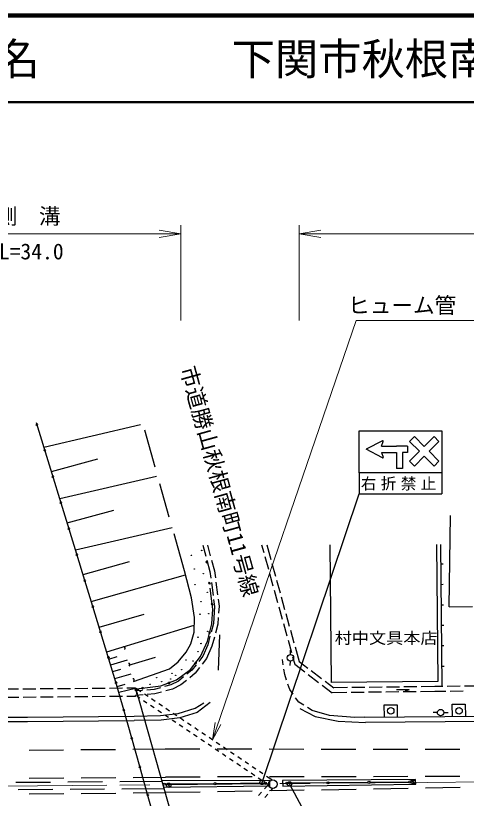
# Model space of a CAD drawing. Units: millimetres at full size, sheet at 1:1000; details may follow other scales. Extents: x 40000 to 680000, y 20000 to 380000.
# Drawn here: x 380084 to 432130, y 289639 to 380000 of the extents above; entities that cross this region are included whole.
import ezdxf
from ezdxf.enums import TextEntityAlignment as Align

# ---------------------------------------------------------------- set-up
doc = ezdxf.new("R2010")
doc.units = ezdxf.units.MM
doc.header["$LTSCALE"] = 1000
doc.linetypes.add('CHAIN', pattern=[18.5, 12, -1.5, 3.5, -1.5])
for name, color, linetype, lineweight in [('M-BGD', 7, 'Continuous', 25), ('M-BMK', 2, 'CHAIN', 13), ('M-STR-HTXT', 7, 'Continuous', 13), ('M-STR-STRC', 7, 'Continuous', 25), ('M-TTL', 2, 'Continuous', 140), ('M-TTL-LINE', 7, 'Continuous', 50), ('S-STR-HTXT', 7, 'Continuous', 13)]:
    doc.layers.add(name, color=color, linetype=linetype, lineweight=lineweight)
doc.layers.add('M-BMK-HTXT', color=7, linetype='Continuous')
doc.layers.add('M-TTL-TXT', color=7, linetype='Continuous')
doc.styles.add('ＭＳ ゴシック', font='')
doc.styles.get('ＭＳ ゴシック').set_extended_font_data('MS Gothic')

# ---------------------------------------------------------------- blocks, each defined once
blk = doc.blocks.new('open_arrow')
at = {"color": 0, "linetype": 'Continuous', "lineweight": -2}
blk.add_lwpolyline([(7.5, 1.25), (0, 0), (7.5, -1.25)], dxfattribs=at)

msp = doc.modelspace()

# ---------------------------------------------------------------- linework, layer by layer
at = {"layer": 'M-BGD'}
for p, q in [((382405, 332888), (382655, 332756)), ((382464, 332697), (382596, 332947)), ((387151, 317812), (382478, 332983)), ((383340, 330196), (394511, 332789)), ((396196, 327878), (394989, 332147)), ((383327, 329895), (383577, 329762)), ((383386, 329703), (383518, 329953)), ((384208, 327378), (389584, 328851)), ((384256, 326879), (384506, 326747)), ((384315, 326688), (384447, 326938)), ((385168, 324256), (396338, 326848)), ((397828, 322104), (396740, 325953)), ((385178, 323886), (385428, 323753)), ((385236, 323695), (385369, 323945)), ((386036, 321438), (391412, 322910)), ((430142, 311749), (430315, 322310)), ((386106, 320870), (386356, 320738)), ((386165, 320679), (386297, 320929)), ((386996, 318316), (398166, 320908)), ((399579, 315910), (398372, 320179)), ((401686, 318872), (402039, 317600)), ((402220, 318873), (402564, 317634)), ((408489, 318889), (408729, 318024)), ((409080, 318890), (409541, 317230)), ((416557, 303030), (416413, 318908)), ((428689, 318939), (428832, 303141)), ((429338, 302552), (429166, 318940)), ((387026, 317878), (387276, 317746)), ((387084, 317687), (387217, 317937)), ((388079, 314796), (387151, 317812)), ((408863, 317542), (409264, 316097)), ((387863, 315498), (393240, 316970)), ((402064, 317002), (402287, 316828)), ((402089, 316803), (402263, 317026)), ((402173, 317118), (402526, 315847)), ((402698, 317152), (403042, 315913)), ((409675, 316748), (410076, 315303)), ((429190, 316702), (429440, 316705)), ((388823, 312375), (399703, 315437)), ((400401, 312791), (399579, 315910)), ((402526, 315847), (402627, 315059)), ((403042, 315913), (403146, 315100)), ((409398, 315615), (409799, 314170)), ((387954, 314863), (388204, 314730)), ((388013, 314671), (388145, 314921)), ((388999, 311804), (388079, 314796)), ((402363, 314580), (402586, 314406)), ((402387, 314381), (402561, 314604)), ((402690, 314563), (402881, 313075)), ((403209, 314604), (403400, 313116)), ((410210, 314821), (410611, 313376)), ((402847, 311466), (402549, 313888)), ((409933, 313688), (410334, 312243)), ((429215, 314345), (429465, 314348)), ((400723, 310510), (400401, 312791)), ((410745, 312894), (411146, 311449)), ((388874, 311871), (389123, 311738)), ((388932, 311680), (389065, 311929)), ((391671, 303042), (388999, 311804)), ((402661, 312158), (402884, 311984)), ((402685, 311960), (402860, 312183)), ((403045, 311791), (402919, 309837)), ((402944, 312579), (403045, 311791)), ((403463, 312620), (403567, 311807)), ((403567, 311807), (403517, 311030)), ((410468, 311761), (410869, 310316)), ((429239, 311980), (429489, 311983)), ((430142, 311749), (432849, 311779)), ((389735, 309389), (394927, 310902)), ((402720, 309773), (402847, 311466)), ((411280, 310967), (411681, 309521)), ((400686, 308822), (400723, 310510)), ((403485, 310531), (403434, 309753)), ((390605, 306538), (400704, 309626)), ((402231, 307782), (402720, 309773)), ((402919, 309837), (402654, 308841)), ((403434, 309753), (403158, 308713)), ((411002, 309834), (411404, 308389)), ((411814, 309040), (412216, 307594)), ((429264, 309623), (429514, 309626)), ((389765, 308950), (390014, 308817)), ((389823, 308759), (389956, 309008)), ((400306, 307464), (400686, 308822)), ((402526, 308357), (402262, 307360)), ((402355, 308704), (402597, 308851)), ((402403, 308898), (402549, 308656)), ((403030, 308230), (402754, 307189)), ((403525, 304449), (403661, 308535)), ((399768, 306514), (400306, 307464)), ((401438, 306012), (402231, 307782)), ((402262, 307360), (401689, 306041)), ((411537, 307907), (411939, 306461)), ((429289, 307266), (429539, 307269)), ((398861, 305384), (399768, 306514)), ((402754, 307189), (402140, 305773)), ((411812, 306237), (411809, 306737)), ((412349, 307112), (412810, 305452)), ((390655, 306029), (390905, 305896)), ((390714, 305838), (390847, 306087)), ((390860, 305701), (391809, 305999)), ((391058, 305051), (392983, 305629)), ((393154, 305024), (396237, 305941)), ((400273, 304531), (401438, 306012)), ((401689, 306041), (401223, 305444)), ((402140, 305773), (401635, 305127)), ((410993, 305052), (410902, 305679)), ((411777, 305489), (411727, 304992)), ((412072, 305980), (412312, 305115)), ((412810, 305452), (413820, 304683)), ((391295, 304276), (392240, 304569)), ((393685, 303148), (397865, 304605)), ((397865, 304605), (398861, 305384)), ((398649, 303302), (400273, 304531)), ((400914, 305051), (400448, 304454)), ((400715, 305255), (400996, 305289)), ((401327, 304733), (400822, 304088)), ((400839, 305412), (400872, 305131)), ((411156, 303930), (411065, 304557)), ((412312, 305115), (413476, 304228)), ((429313, 304909), (429563, 304912)), ((391537, 303480), (393438, 304019)), ((399472, 303658), (398884, 303177)), ((400448, 304454), (399860, 303974)), ((400822, 304088), (400189, 303571)), ((411371, 303295), (411156, 303930)), ((413874, 303925), (415067, 303016)), ((414218, 304380), (415411, 303471)), ((391546, 303108), (391796, 302975)), ((391605, 302917), (391738, 303166)), ((392582, 299854), (391671, 303042)), ((391810, 302555), (392716, 302821)), ((396856, 302635), (398649, 303302)), ((398010, 302741), (397286, 302542)), ((397624, 303028), (397881, 302910)), ((397811, 303097), (397694, 302840)), ((398884, 303177), (398010, 302741)), ((399168, 302738), (398197, 302253)), ((399801, 303255), (399168, 302738)), ((411746, 302187), (411531, 302821)), ((415465, 302713), (416629, 301827)), ((415809, 303168), (416819, 302399)), ((428832, 303141), (416557, 303030)), ((380427, 302243), (378927, 302229)), ((382427, 302260), (380927, 302247)), ((384427, 302277), (382927, 302264)), ((386426, 302295), (384927, 302282)), ((388426, 302312), (386926, 302299)), ((390426, 302330), (388926, 302317)), ((392426, 302347), (390926, 302334)), ((393917, 302328), (392010, 301855)), ((393904, 302360), (392926, 302352)), ((393907, 302037), (393904, 302360)), ((394744, 302104), (393907, 302037)), ((393924, 302369), (394111, 301379)), ((394542, 301953), (393924, 302369)), ((400420, 279641), (393959, 302340)), ((393994, 302275), (394710, 302365)), ((394598, 302452), (394821, 302279)), ((394796, 302477), (394623, 302254)), ((394710, 302365), (396856, 302635)), ((396079, 302210), (395242, 302144)), ((396803, 302409), (396079, 302210)), ((396942, 301908), (396169, 301696)), ((398197, 302253), (397424, 302041)), ((412118, 301665), (411746, 302187)), ((418319, 301848), (416629, 301827)), ((418410, 302419), (416819, 302399)), ((420319, 301872), (418819, 301854)), ((420410, 302444), (418910, 302425)), ((422319, 301897), (420819, 301879)), ((422410, 302469), (420910, 302450)), ((424319, 301922), (422819, 301904)), ((424410, 302493), (422910, 302475)), ((425545, 302168), (424045, 302149)), ((426318, 301947), (424818, 301928)), ((426409, 302518), (424910, 302500)), ((425545, 302168), (425047, 302012)), ((428508, 301974), (426818, 301953)), ((428501, 302544), (426909, 302524)), ((429408, 302553), (428501, 302544)), ((429744, 301986), (428508, 301974)), ((431408, 302571), (429908, 302557)), ((431744, 302004), (430244, 301990)), ((433408, 302589), (431908, 302575)), ((380435, 301293), (378935, 301279)), ((382435, 301310), (380935, 301297)), ((384435, 301328), (382935, 301314)), ((386435, 301345), (384935, 301332)), ((388435, 301362), (386935, 301349)), ((390435, 301380), (388935, 301367)), ((392435, 301397), (390935, 301384)), ((393913, 301410), (392935, 301402)), ((394791, 301586), (393912, 301516)), ((393913, 301410), (393912, 301516)), ((394419, 301192), (394107, 301402)), ((394267, 301380), (394185, 301380)), ((395249, 300633), (394834, 300913)), ((395371, 301395), (394957, 301674)), ((396169, 301696), (395290, 301626)), ((396201, 300836), (395786, 301115)), ((412780, 300736), (412408, 301258)), ((396078, 300075), (395664, 300354)), ((397030, 300277), (396616, 300557)), ((398852, 299432), (400802, 300036)), ((400802, 300036), (401809, 300669)), ((413344, 300392), (412780, 300736)), ((414334, 299786), (413770, 300131)), ((422658, 300423), (424149, 300425)), ((422661, 299035), (422658, 300423)), ((424149, 300425), (424152, 299037)), ((430510, 300502), (432011, 300506)), ((430514, 299105), (430510, 300502)), ((432011, 300506), (432015, 299109)), ((381439, 299027), (393752, 299144)), ((392459, 299924), (392705, 299785)), ((392513, 299731), (392652, 299978)), ((394418, 293302), (392582, 299854)), ((393752, 299144), (396829, 299188)), ((396908, 299516), (396493, 299795)), ((396829, 299188), (398852, 299432)), ((397737, 298958), (397322, 299237)), ((397860, 299719), (397445, 299998)), ((398689, 299160), (398275, 299440)), ((416342, 299220), (414334, 299786)), ((419233, 298979), (416342, 299220)), ((420378, 299012), (449520, 299291)), ((428785, 299538), (428285, 299542)), ((429535, 299544), (430035, 299557)), ((364938, 298862), (381439, 299027)), ((398567, 298399), (398152, 298678)), ((399519, 298602), (399104, 298881)), ((400348, 298043), (399934, 298323)), ((420378, 299012), (419233, 298979)), ((399396, 297840), (398981, 298120)), ((400226, 297282), (399811, 297561)), ((401178, 297485), (400763, 297764)), ((393377, 296647), (393623, 296509)), ((393431, 296455), (393569, 296701)), ((401055, 296723), (400640, 297003)), ((401884, 296165), (401470, 296444)), ((402007, 296926), (401592, 297205)), ((402837, 296368), (402422, 296647)), ((402714, 295606), (402299, 295886)), ((403666, 295809), (403251, 296088)), ((404496, 295250), (404081, 295530)), ((403543, 295048), (403129, 295327)), ((404373, 294489), (403958, 294768)), ((405325, 294692), (404910, 294971)), ((405202, 293931), (404788, 294210)), ((406155, 294133), (405740, 294413)), ((406984, 293575), (406569, 293854)), ((394294, 293371), (394541, 293233)), ((394348, 293179), (394487, 293425)), ((395325, 290080), (394418, 293302)), ((406032, 293372), (405617, 293651)), ((406861, 292813), (406447, 293093)), ((407813, 293016), (407399, 293295)), ((407691, 292255), (407276, 292534)), ((408520, 291696), (408105, 291976)), ((408643, 292458), (408228, 292737)), ((409675, 291762), (409058, 292178)), ((384118, 291483), (380118, 291450)), ((390117, 291533), (386117, 291499)), ((396953, 291589), (392117, 291549)), ((409435, 291702), (397000, 291643)), ((409431, 291031), (397218, 290876)), ((402971, 291323), (397373, 291274)), ((397670, 291237), (397673, 291267)), ((397680, 291206), (397670, 291237)), ((397673, 291267), (397683, 291291)), ((397694, 291183), (397680, 291206)), ((397680, 290992), (397694, 290977)), ((397683, 291291), (397701, 291313)), ((397829, 291102), (397694, 291183)), ((397694, 290977), (397712, 290968)), ((397701, 291313), (397740, 291323)), ((397712, 290968), (397738, 290962)), ((397740, 291323), (397797, 291322)), ((397777, 290961), (397810, 290969)), ((397797, 291322), (397822, 291318)), ((397810, 290969), (397838, 290988)), ((397822, 291318), (397846, 291306)), ((397846, 291087), (397829, 291102)), ((397838, 290988), (397854, 291015)), ((397846, 291306), (397865, 291287)), ((397855, 291062), (397846, 291087)), ((397854, 291015), (397856, 291043)), ((397856, 291043), (397855, 291062)), ((397865, 291287), (397882, 291258)), ((408819, 291375), (403221, 291326)), ((408810, 290721), (409248, 291207)), ((409248, 291207), (408935, 291417)), ((409431, 291031), (409435, 291702)), ((426272, 291802), (410911, 291718)), ((410911, 291718), (410924, 291048)), ((410924, 291048), (426279, 291281)), ((416020, 291434), (411537, 291390)), ((420753, 291480), (416270, 291436)), ((425486, 291525), (421003, 291482)), ((425897, 291641), (425900, 291671)), ((425906, 291609), (425897, 291641)), ((425900, 291671), (425909, 291694)), ((425921, 291587), (425906, 291609)), ((425907, 291396), (425920, 291380)), ((425909, 291694), (425927, 291716)), ((425920, 291380), (425939, 291371)), ((426055, 291505), (425921, 291587)), ((425927, 291716), (425966, 291727)), ((425939, 291371), (425965, 291366)), ((425965, 291366), (426004, 291365)), ((425966, 291727), (426024, 291726)), ((426004, 291365), (426036, 291373)), ((426024, 291726), (426049, 291721)), ((426036, 291373), (426064, 291391)), ((426049, 291721), (426072, 291710)), ((426073, 291491), (426055, 291505)), ((426064, 291391), (426081, 291418)), ((426072, 291710), (426092, 291691)), ((426082, 291466), (426073, 291491)), ((426081, 291418), (426083, 291447)), ((426083, 291447), (426082, 291466)), ((426092, 291691), (426109, 291661)), ((426279, 291281), (426272, 291802)), ((380364, 290649), (384363, 290683)), ((386363, 290700), (390363, 290734)), ((392363, 290750), (397205, 290791)), ((395201, 290149), (395449, 290011)), ((395256, 289956), (395394, 290204)), ((397076, 283961), (395325, 290080)), ((397738, 290962), (397777, 290961)), ((408141, 289978), (408475, 290349)), ((408878, 289750), (409212, 290122)), ((409547, 290493), (409799, 290773))]:
    msp.add_line(p, q, dxfattribs=at)
for centre, radius in [((401566, 318255), 25), ((400386, 317694), 25), ((400725, 316123), 25), ((401762, 315574), 25), ((400786, 314310), 25), ((402220, 313422), 25), ((401489, 312334), 25), ((401359, 310897), 25), ((402389, 310962), 25), ((401155, 308245), 25), ((402251, 308918), 25), ((401480, 307513), 25), ((401155, 306577), 25), ((399759, 305618), 25), ((400578, 305508), 25), ((411815, 305862), 373), ((398137, 304064), 25), ((398575, 303832), 25), ((399254, 304483), 25), ((395615, 302813), 25), ((396364, 303580), 25), ((396952, 303118), 25), ((397984, 303429), 25), ((423395, 299743), 375), ((431284, 299749), 375), ((429160, 299534), 373), ((397248, 291273), 124), ((397761, 291152), 249), ((403096, 291325), 124), ((408944, 291376), 124), ((409774, 291272), 500), ((411412, 291389), 124), ((416145, 291435), 124), ((420878, 291481), 124), ((425611, 291527), 124), ((425988, 291555), 249)]:
    msp.add_circle(centre, radius, dxfattribs=at)
for centre in [(392598, 306991), (393142, 305066), (393644, 303293)]:
    msp.add_arc(centre, 150, 285.78999, 105.78999, dxfattribs=at)
at = {"layer": 'M-BMK'}
for q in [(501434, 292128), (367397, 290958)]:
    msp.add_line((427595, 291483), q, dxfattribs=at)
at = {"layer": 'M-STR-HTXT'}
for p, q in [((399168, 344808), (399168, 355808)), ((412810, 344808), (412810, 355808)), ((364621, 354808), (399168, 354808)), ((412810, 354808), (487478, 354808))]:
    msp.add_line(p, q, dxfattribs=at)
at = {"layer": 'M-STR-STRC'}
for p, q in [((422443, 330920), (420560, 329938)), ((422324, 330291), (422531, 330842)), ((422443, 328955), (420560, 329938)), ((422324, 330291), (424064, 330291)), ((425337, 330291), (424064, 330291)), ((425337, 330291), (425337, 329585)), ((422324, 329585), (422531, 329033)), ((422324, 329585), (424064, 329585)), ((424064, 329585), (424064, 327715)), ((424759, 329585), (424759, 327715)), ((425337, 329585), (424759, 329585)), ((424759, 327715), (424064, 327715)), ((429312, 327208), (429312, 324808)), ((408538, 291485), (419741, 324808)), ((402546, 300700), (401029, 299543)), ((412892, 300000), (414681, 299076)), ((401029, 299543), (399027, 298921)), ((364942, 298362), (381444, 298527)), ((381444, 298527), (393757, 298644)), ((396898, 298648), (393757, 298644)), ((399027, 298921), (396898, 298648)), ((414681, 299076), (417328, 298566)), ((417328, 298566), (420473, 298389)), ((449424, 298614), (420473, 298389)), ((381629, 295212), (385629, 295246)), ((387629, 295263), (391629, 295296)), ((393628, 295313), (397364, 295345)), ((397362, 295345), (401362, 295342)), ((403362, 295341), (407362, 295339)), ((409362, 295337), (413362, 295335)), ((415362, 295333), (419362, 295331)), ((421362, 295330), (425362, 295327)), ((427362, 295326), (431362, 295323)), ((381647, 291962), (385647, 291996)), ((387647, 292013), (391647, 292047)), ((393647, 292063), (397392, 292095)), ((401389, 292103), (397389, 292095)), ((407389, 292114), (403389, 292106)), ((413389, 292125), (409389, 292118)), ((419389, 292136), (415389, 292129)), ((425389, 292147), (421389, 292140)), ((431389, 292158), (427389, 292151)), ((424741, 267074), (411721, 291309)), ((381647, 290162), (385647, 290196)), ((387647, 290213), (391647, 290247)), ((393647, 290264), (397402, 290295)), ((401403, 290363), (397402, 290295)), ((407402, 290465), (403403, 290397)), ((413401, 290568), (409402, 290499)), ((419401, 290670), (415401, 290602)), ((425400, 290772), (421400, 290704)), ((431399, 290874), (427399, 290806))]:
    msp.add_line(p, q, dxfattribs=at)
for points in [[(419741, 332074), (429312, 332074), (429312, 327208), (419741, 327208)], [(425575, 330837), (426141, 331402), (427272, 330271), (428403, 331402), (428969, 330837), (427838, 329705), (428969, 328574), (428403, 328008), (427272, 329140), (426141, 328008), (425575, 328574), (426706, 329705)]]:
    msp.add_lwpolyline(points, close=True, dxfattribs=at)
msp.add_lwpolyline([(419741, 327208), (419741, 324808), (429312, 324808)], dxfattribs=at)
for centre in [(408538, 291485), (411721, 291309)]:
    msp.add_circle(centre, 250, dxfattribs=at)
for centre, start, end in [((422472, 330864), 339.44397, 117.55283), ((422472, 329011), 242.44719, 20.55606)]:
    msp.add_arc(centre, 63, start, end, dxfattribs=at)
at = {"layer": 'M-TTL'}
msp.add_line((680000, 380000), (40000, 380000), dxfattribs=at)
at = {"layer": 'M-TTL-LINE'}
msp.add_line((40000, 370000), (680000, 370000), dxfattribs=at)
at = {"layer": 'S-STR-HTXT'}
msp.add_lwpolyline([(402808, 296387), (419402, 344808), (449402, 344808)], dxfattribs=at)

# ---------------------------------------------------------------- block references
at = {"layer": 'M-STR-HTXT', "xscale": 333, "yscale": 333, "rotation": 180}
msp.add_blockref('open_arrow', (399168, 354808), dxfattribs=at)
at = {"layer": 'M-STR-HTXT', "xscale": 333, "yscale": 333}
msp.add_blockref('open_arrow', (412810, 354808), dxfattribs=at)
at = {"layer": 'S-STR-HTXT', "xscale": 267, "yscale": 267, "rotation": 71.1}
msp.add_blockref('open_arrow', (402808, 296387), dxfattribs=at)

# ---------------------------------------------------------------- texts
at = {"layer": 'M-BGD', "style": 'ＭＳ ゴシック', "width": 1.1}
msp.add_text('村中文具本店', height=1320, dxfattribs=at).set_placement((416926, 307088), align=Align.BOTTOM_LEFT)
at = {"layer": 'M-BMK-HTXT', "style": 'ＭＳ ゴシック'}
msp.add_text('市道勝山秋根南町11号線', height=1833, rotation=285.513, dxfattribs=at).set_placement((398546, 339111), align=Align.BOTTOM_LEFT)
at = {"layer": 'M-STR-HTXT', "style": 'ＭＳ ゴシック'}
msp.add_text('側\u3000溝', height=1833, dxfattribs=at).set_placement((381517, 356854), align=Align.MIDDLE_CENTER)
msp.add_text('L=34.0', height=1833, dxfattribs=at).set_placement((381886, 351313), align=Align.BOTTOM_CENTER)
at = {"layer": 'M-STR-STRC', "insert": (424556, 325910), "char_height": 1320, "attachment_point": 5, "style": 'ＭＳ ゴシック'}
msp.add_mtext('\\T1.28;右折禁止', dxfattribs=at)
at = {"layer": 'M-TTL-TXT', "style": 'ＭＳ ゴシック'}
for s, p in [('地 名', (370380, 375000)), ('下関市秋根南町1丁目', (405024, 375000))]:
    msp.add_text(s, height=3666, dxfattribs=at).set_placement(p, align=Align.MIDDLE_LEFT)
at = {"layer": 'S-STR-HTXT', "style": 'ＭＳ ゴシック'}
msp.add_text('ヒューム管\u3000φ600\u3000L=18.5', height=1833, dxfattribs=at).set_placement((433777, 346558), align=Align.MIDDLE_CENTER)

doc.saveas('drawing.dxf')
